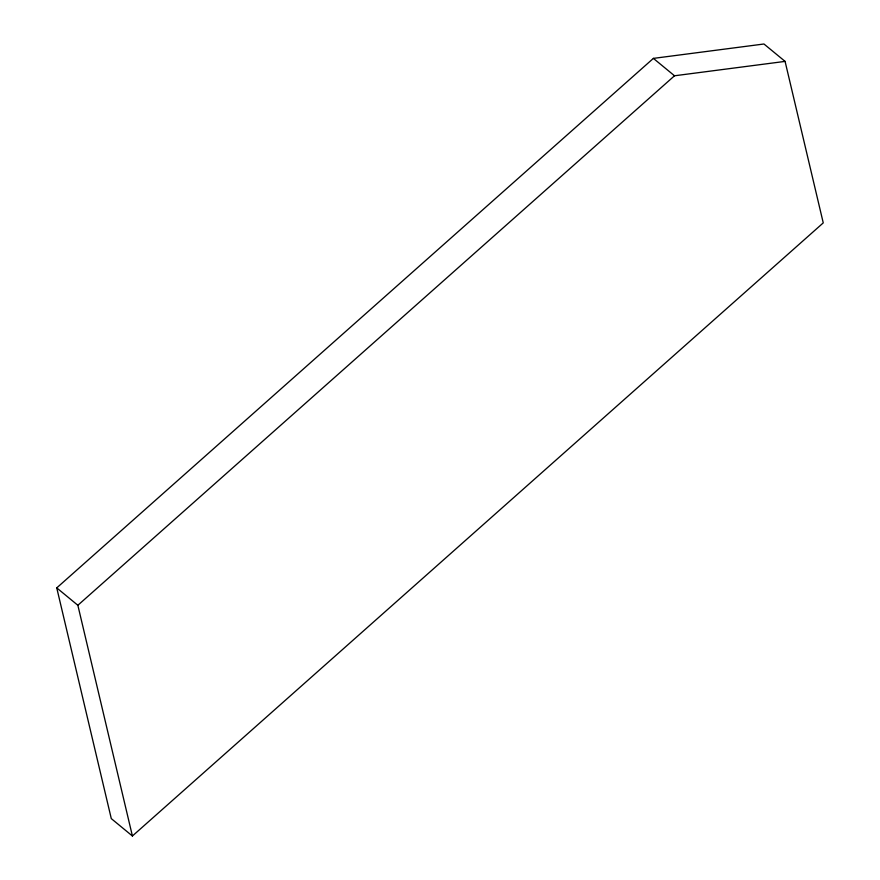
<?xml version="1.0" encoding="UTF-8"?>
<svg xmlns="http://www.w3.org/2000/svg" width="880" height="880" viewBox="0 0 880 880"><rect width="100%" height="100%" fill="white"/><g stroke="black" fill="none" stroke-linecap="round" stroke-linejoin="round"><path stroke-width="1.32" d="M56.749 587.884L653.389 58.388L763.961 44L785.081 61.391L823.251 222.893L132.407 836L111.287 818.609L56.749 587.884L77.858 605.275L132.407 836M77.858 605.275L674.509 75.779L785.081 61.391M653.389 58.388L674.509 75.779"/></g></svg>
